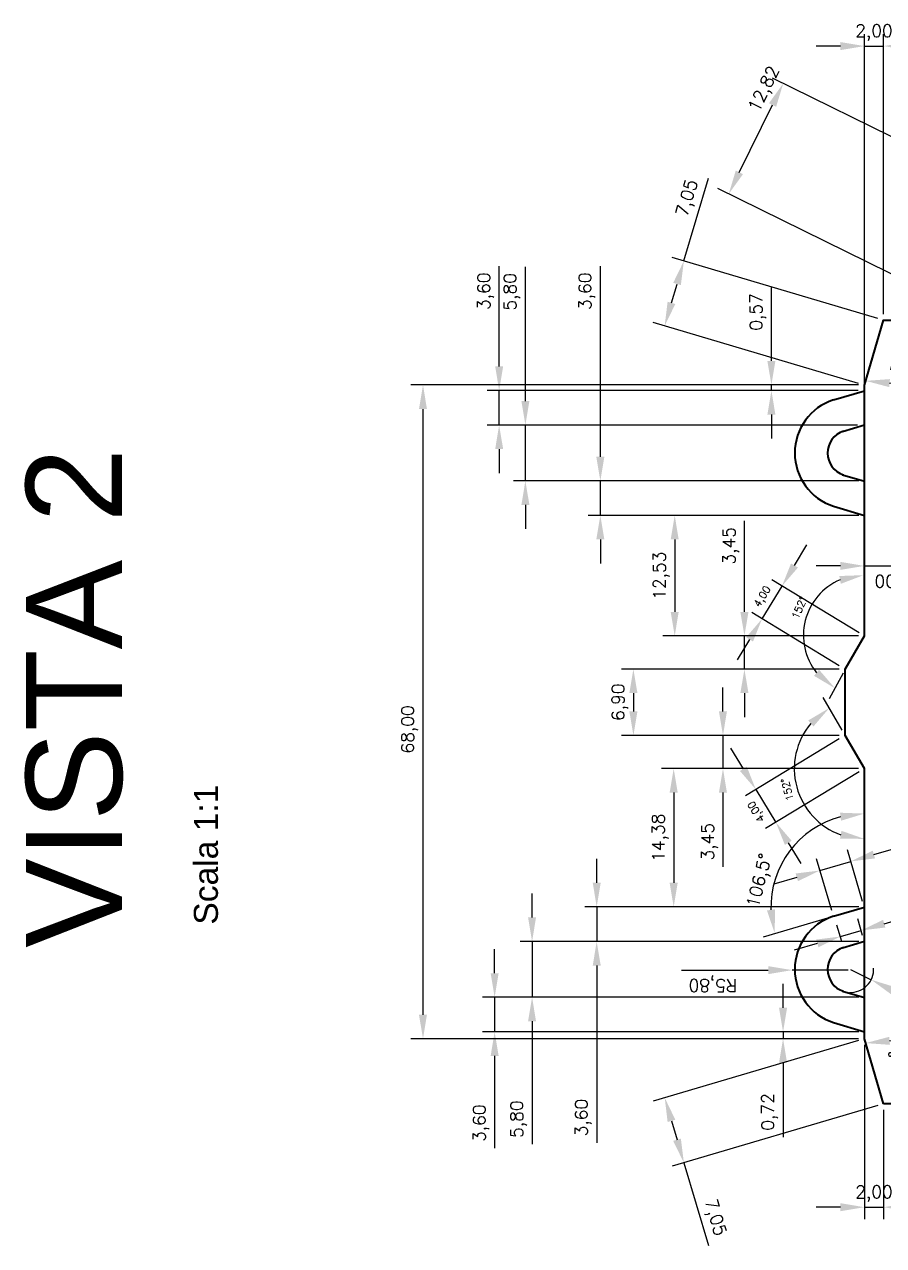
# Model space of a CAD drawing. Header units: millimetres. Extents: x -121 to 79, y -71 to 81.
# Drawn here: x -120.9 to -31.5, y -54 to 73 of the extents above; entities that cross this region are included whole.
import ezdxf

# ---------------------------------------------------------------- set-up
doc = ezdxf.new("R2010")
doc.units = ezdxf.units.MM
doc.styles.add('Annotative', font='arial.ttf')
doc.styles.add('ASHADE', font='simplex.shx', dxfattribs={"height": 1.3})
doc.dimstyles.new('ISO-25', dxfattribs={"dimtxt": 1.3, "dimasz": 2.5, "dimexe": 1.25, "dimexo": 0.625, "dimtad": 1, "dimtxsty": 'ASHADE', "dimcen": 2.5, "dimadec": 1, "dimazin": 0, "dimtfac": 1, "dimtmove": 0, "dimatfit": 3, "dimfxl": 1, "dimarcsym": 0})
doc.dimstyles.new('ISO-25 CON DOPPIO ZERO', dxfattribs={"dimtxt": 1.3, "dimasz": 2.5, "dimexe": 1.25, "dimexo": 0.625, "dimtad": 1, "dimzin": 0, "dimtxsty": 'ASHADE', "dimcen": 2.5, "dimadec": 0, "dimazin": 0, "dimtfac": 1, "dimtmove": 0, "dimatfit": 3, "dimfxl": 1, "dimarcsym": 0})

# ---------------------------------------------------------------- blocks, each defined once
blk = doc.blocks.new('*D4')
at = {"color": 0, "linetype": 'Continuous', "lineweight": -2, "transparency": 16777216}
for p, q in [((-34.11, 35.51), (-80.67, 35.51)), ((-34.12, -32.49), (-80.67, -32.49))]:
    blk.add_line(p, q, dxfattribs=at)
at = {"color": 7, "linetype": 'Continuous', "lineweight": -2, "transparency": 16777216}
blk.add_line((-79.42, -29.99), (-79.42, 33.01), dxfattribs=at)
at = {"color": 7, "linetype": 'Continuous', "transparency": 16777216}
for points in [[(-79.84, 33.01), (-79.01, 33.01), (-79.42, 35.51)], [(-79.84, -29.99), (-79.01, -29.99), (-79.42, -32.49)]]:
    blk.add_solid(points, dxfattribs=at)
at = {"layer": 'Defpoints', "color": 0, "linetype": 'Continuous', "transparency": 16777216}
for p in [(-79.42, 35.51), (-33.49, 35.51, -14.03), (-33.5, -32.49, -14.03)]:
    blk.add_point(p, dxfattribs=at)
at = {"color": 0, "linetype": 'Continuous', "lineweight": 13, "transparency": 16777216, "insert": (-80.82, -0.31), "char_height": 1.3, "attachment_point": 5, "rotation": 90, "style": 'ASHADE'}
blk.add_mtext('68,00', dxfattribs=at)
blk = doc.blocks.new('*D5')
at = {"color": 0, "linetype": 'Continuous', "lineweight": -2, "transparency": 16777216}
for p, q in [((-43.17, 38.01), (-43.17, 45.72)), ((-34.11, 35.51), (-44.42, 35.51)), ((-34.13, 34.94), (-44.42, 34.94)), ((-43.17, 34.94), (-43.17, 35.51)), ((-43.17, 32.44), (-43.17, 29.94))]:
    blk.add_line(p, q, dxfattribs=at)
at = {"color": 0, "linetype": 'Continuous', "transparency": 16777216}
for points in [[(-43.59, 38.01), (-42.76, 38.01), (-43.17, 35.51)], [(-43.59, 32.44), (-42.76, 32.44), (-43.17, 34.94)]]:
    blk.add_solid(points, dxfattribs=at)
at = {"layer": 'Defpoints', "color": 0, "linetype": 'Continuous', "transparency": 16777216}
for p in [(-43.17, 34.94), (-33.5, 34.94, -14.04), (-33.49, 35.51, -14.03)]:
    blk.add_point(p, dxfattribs=at)
at = {"color": 0, "linetype": 'Continuous', "lineweight": 13, "transparency": 16777216, "insert": (-44.57, 43.11), "char_height": 1.3, "attachment_point": 5, "rotation": 90, "style": 'ASHADE'}
blk.add_mtext('0,57', dxfattribs=at)
blk = doc.blocks.new('*D6')
at = {"color": 0, "linetype": 'Continuous', "lineweight": -2, "transparency": 16777216}
for p, q in [((-71.5, 37.44), (-71.5, 47.87)), ((-34.13, 34.94), (-72.75, 34.94)), ((-71.5, 31.34), (-71.5, 34.94)), ((-34.23, 31.34), (-72.75, 31.34)), ((-71.5, 28.84), (-71.5, 26.34))]:
    blk.add_line(p, q, dxfattribs=at)
at = {"color": 0, "linetype": 'Continuous', "transparency": 16777216}
for points in [[(-71.91, 37.44), (-71.08, 37.44), (-71.5, 34.94)], [(-71.91, 28.84), (-71.08, 28.84), (-71.5, 31.34)]]:
    blk.add_solid(points, dxfattribs=at)
at = {"layer": 'Defpoints', "color": 0, "linetype": 'Continuous', "transparency": 16777216}
for p in [(-33.5, 34.94), (-71.5, 31.34), (-33.61, 31.34, -14.04)]:
    blk.add_point(p, dxfattribs=at)
at = {"color": 0, "linetype": 'Continuous', "lineweight": 13, "transparency": 16777216, "insert": (-72.9, 45.26), "char_height": 1.3, "attachment_point": 5, "rotation": 90, "style": 'ASHADE'}
blk.add_mtext('3,60', dxfattribs=at)
blk = doc.blocks.new('*D7')
at = {"color": 0, "linetype": 'Continuous', "lineweight": -2, "transparency": 16777216}
for p, q in [((-68.77, 33.84), (-68.77, 47.81)), ((-34.23, 31.34), (-70.02, 31.34)), ((-68.77, 25.54), (-68.77, 31.34)), ((-34.07, 25.54), (-70.02, 25.54)), ((-68.77, 23.04), (-68.77, 20.54))]:
    blk.add_line(p, q, dxfattribs=at)
at = {"color": 0, "linetype": 'Continuous', "transparency": 16777216}
for points in [[(-69.18, 33.84), (-68.35, 33.84), (-68.77, 31.34)], [(-69.18, 23.04), (-68.35, 23.04), (-68.77, 25.54)]]:
    blk.add_solid(points, dxfattribs=at)
at = {"layer": 'Defpoints', "color": 0, "linetype": 'Continuous', "transparency": 16777216}
for p in [(-33.61, 31.34, -14.04), (-68.77, 25.54), (-33.44, 25.54, -4.04)]:
    blk.add_point(p, dxfattribs=at)
at = {"color": 0, "linetype": 'Continuous', "lineweight": 13, "transparency": 16777216, "insert": (-70.17, 45.2), "char_height": 1.3, "attachment_point": 5, "rotation": 90, "style": 'ASHADE'}
blk.add_mtext('5,80', dxfattribs=at)
blk = doc.blocks.new('*D8')
at = {"color": 0, "linetype": 'Continuous', "lineweight": -2, "transparency": 16777216}
for p, q in [((-60.97, 28.04), (-60.97, 47.87)), ((-34.07, 25.54), (-62.22, 25.54)), ((-60.97, 21.94), (-60.97, 25.54)), ((-34.07, 21.94), (-62.22, 21.94)), ((-60.97, 19.44), (-60.97, 16.94))]:
    blk.add_line(p, q, dxfattribs=at)
at = {"color": 0, "linetype": 'Continuous', "transparency": 16777216}
for points in [[(-61.39, 28.04), (-60.55, 28.04), (-60.97, 25.54)], [(-61.39, 19.44), (-60.55, 19.44), (-60.97, 21.94)]]:
    blk.add_solid(points, dxfattribs=at)
at = {"layer": 'Defpoints', "color": 0, "linetype": 'Continuous', "transparency": 16777216}
for p in [(-33.44, 25.54, -4.04), (-60.97, 21.94), (-33.44, 21.94, -4.04)]:
    blk.add_point(p, dxfattribs=at)
at = {"color": 0, "linetype": 'Continuous', "lineweight": 13, "transparency": 16777216, "insert": (-62.37, 45.26), "char_height": 1.3, "attachment_point": 5, "rotation": 90, "style": 'ASHADE'}
blk.add_mtext('3,60', dxfattribs=at)
blk = doc.blocks.new('*D9')
at = {"color": 0, "linetype": 'Continuous', "lineweight": -2, "transparency": 16777216}
for p, q in [((-34.07, 21.94), (-54.48, 21.94)), ((-53.23, 19.44), (-53.23, 11.91)), ((-34.12, 9.41), (-54.48, 9.41))]:
    blk.add_line(p, q, dxfattribs=at)
at = {"color": 0, "linetype": 'Continuous', "transparency": 16777216}
for points in [[(-53.65, 19.44), (-52.82, 19.44), (-53.23, 21.94)], [(-53.65, 11.91), (-52.82, 11.91), (-53.23, 9.41)]]:
    blk.add_solid(points, dxfattribs=at)
at = {"layer": 'Defpoints', "color": 0, "linetype": 'Continuous', "transparency": 16777216}
for p in [(-33.44, 21.94, -4.04), (-53.23, 9.41), (-33.5, 9.41, -6.03)]:
    blk.add_point(p, dxfattribs=at)
at = {"color": 0, "linetype": 'Continuous', "lineweight": 13, "transparency": 16777216, "insert": (-54.63, 15.67), "char_height": 1.3, "attachment_point": 5, "rotation": 90, "style": 'ASHADE'}
blk.add_mtext('12,53', dxfattribs=at)
blk = doc.blocks.new('*D10')
at = {"color": 0, "linetype": 'Continuous', "lineweight": -2, "transparency": 16777216}
for p, q in [((-45.98, 11.91), (-45.98, 21.39)), ((-34.12, 9.41), (-47.23, 9.41)), ((-45.98, 5.96), (-45.98, 9.41)), ((-36.12, 5.96), (-47.23, 5.96)), ((-45.98, 3.46), (-45.98, 0.96))]:
    blk.add_line(p, q, dxfattribs=at)
at = {"color": 0, "linetype": 'Continuous', "transparency": 16777216}
for points in [[(-46.4, 11.91), (-45.56, 11.91), (-45.98, 9.41)], [(-46.4, 3.46), (-45.56, 3.46), (-45.98, 5.96)]]:
    blk.add_solid(points, dxfattribs=at)
at = {"layer": 'Defpoints', "color": 0, "linetype": 'Continuous', "transparency": 16777216}
for p in [(-33.5, 9.41, -6.03), (-45.98, 5.96), (-35.5, 5.96, 1.97)]:
    blk.add_point(p, dxfattribs=at)
at = {"color": 0, "linetype": 'Continuous', "lineweight": 13, "transparency": 16777216, "insert": (-47.38, 18.78), "char_height": 1.3, "attachment_point": 5, "rotation": 90, "style": 'ASHADE'}
blk.add_mtext('3,45', dxfattribs=at)
blk = doc.blocks.new('*D11')
at = {"color": 0, "linetype": 'Continuous', "lineweight": -2, "transparency": 16777216}
for p, q in [((-36.13, 5.96), (-58.78, 5.96)), ((-57.53, 3.46), (-57.53, 1.56)), ((-36.13, -0.94), (-58.78, -0.94))]:
    blk.add_line(p, q, dxfattribs=at)
at = {"color": 0, "linetype": 'Continuous', "transparency": 16777216}
for points in [[(-57.95, 3.46), (-57.11, 3.46), (-57.53, 5.96)], [(-57.95, 1.56), (-57.11, 1.56), (-57.53, -0.94)]]:
    blk.add_solid(points, dxfattribs=at)
at = {"layer": 'Defpoints', "color": 0, "linetype": 'Continuous', "transparency": 16777216}
for p in [(-35.5, 5.96, 1.97), (-57.53, -0.94), (-35.5, -0.94, -6.03)]:
    blk.add_point(p, dxfattribs=at)
at = {"color": 0, "linetype": 'Continuous', "lineweight": 13, "transparency": 16777216, "insert": (-58.93, 2.51), "char_height": 1.3, "attachment_point": 5, "rotation": 90, "style": 'ASHADE'}
blk.add_mtext('6,90', dxfattribs=at)
blk = doc.blocks.new('*D12')
at = {"color": 0, "linetype": 'Continuous', "lineweight": -2, "transparency": 16777216}
for p, q in [((-48.21, 1.56), (-48.21, 4.06)), ((-36.13, -0.94), (-49.46, -0.94)), ((-48.21, -0.94), (-48.21, -4.39)), ((-34.12, -4.39), (-49.46, -4.39)), ((-48.21, -6.89), (-48.21, -14.6))]:
    blk.add_line(p, q, dxfattribs=at)
at = {"color": 0, "linetype": 'Continuous', "transparency": 16777216}
for points in [[(-48.63, 1.56), (-47.8, 1.56), (-48.21, -0.94)], [(-48.63, -6.89), (-47.8, -6.89), (-48.21, -4.39)]]:
    blk.add_solid(points, dxfattribs=at)
at = {"layer": 'Defpoints', "color": 0, "linetype": 'Continuous', "transparency": 16777216}
for p in [(-35.5, -0.94, -6.03), (-48.21, -4.39), (-33.5, -4.39, 17.97)]:
    blk.add_point(p, dxfattribs=at)
at = {"color": 0, "linetype": 'Continuous', "lineweight": 13, "transparency": 16777216, "insert": (-49.61, -12), "char_height": 1.3, "attachment_point": 5, "rotation": 90, "style": 'ASHADE'}
blk.add_mtext('3,45', dxfattribs=at)
blk = doc.blocks.new('*D13')
at = {"color": 0, "linetype": 'Continuous', "lineweight": -2, "transparency": 16777216}
for p, q in [((-34.12, -4.39), (-54.59, -4.39)), ((-53.34, -6.89), (-53.34, -16.27)), ((-34.06, -18.77), (-54.59, -18.77))]:
    blk.add_line(p, q, dxfattribs=at)
at = {"color": 0, "linetype": 'Continuous', "transparency": 16777216}
for points in [[(-53.76, -6.89), (-52.92, -6.89), (-53.34, -4.39)], [(-53.76, -16.27), (-52.92, -16.27), (-53.34, -18.77)]]:
    blk.add_solid(points, dxfattribs=at)
at = {"layer": 'Defpoints', "color": 0, "linetype": 'Continuous', "transparency": 16777216}
for p in [(-33.5, -4.39, 17.97), (-53.34, -18.77), (-33.43, -18.77, -4.04)]:
    blk.add_point(p, dxfattribs=at)
at = {"color": 0, "linetype": 'Continuous', "lineweight": 13, "transparency": 16777216, "insert": (-54.74, -11.58), "char_height": 1.3, "attachment_point": 5, "rotation": 90, "style": 'ASHADE'}
blk.add_mtext('14,38', dxfattribs=at)
blk = doc.blocks.new('*D14')
at = {"color": 0, "linetype": 'Continuous', "lineweight": -2, "transparency": 16777216}
for p, q in [((-61.35, -16.27), (-61.35, -13.77)), ((-34.06, -18.77), (-62.6, -18.77)), ((-61.35, -18.77), (-61.35, -22.37)), ((-34.06, -22.37), (-62.6, -22.37)), ((-61.35, -24.87), (-61.35, -43.3))]:
    blk.add_line(p, q, dxfattribs=at)
at = {"color": 0, "linetype": 'Continuous', "transparency": 16777216}
for points in [[(-61.76, -16.27), (-60.93, -16.27), (-61.35, -18.77)], [(-61.76, -24.87), (-60.93, -24.87), (-61.35, -22.37)]]:
    blk.add_solid(points, dxfattribs=at)
at = {"layer": 'Defpoints', "color": 0, "linetype": 'Continuous', "transparency": 16777216}
for p in [(-33.43, -18.77, -4.04), (-61.35, -22.37), (-33.43, -22.37)]:
    blk.add_point(p, dxfattribs=at)
at = {"color": 0, "linetype": 'Continuous', "lineweight": 13, "transparency": 16777216, "insert": (-62.75, -40.69), "char_height": 1.3, "attachment_point": 5, "rotation": 90, "style": 'ASHADE'}
blk.add_mtext('3,60', dxfattribs=at)
blk = doc.blocks.new('*D15')
at = {"color": 0, "linetype": 'Continuous', "lineweight": -2, "transparency": 16777216}
for p, q in [((-68.07, -19.87), (-68.07, -17.37)), ((-34.06, -22.37), (-69.32, -22.37)), ((-68.07, -22.37), (-68.07, -28.17)), ((-34.06, -28.17), (-69.32, -28.17)), ((-68.07, -30.67), (-68.07, -43.46))]:
    blk.add_line(p, q, dxfattribs=at)
at = {"color": 0, "linetype": 'Continuous', "transparency": 16777216}
for points in [[(-68.49, -19.87), (-67.66, -19.87), (-68.07, -22.37)], [(-68.49, -30.67), (-67.66, -30.67), (-68.07, -28.17)]]:
    blk.add_solid(points, dxfattribs=at)
at = {"layer": 'Defpoints', "color": 0, "linetype": 'Continuous', "transparency": 16777216}
for p in [(-33.43, -22.37), (-68.07, -28.17), (-33.43, -28.17)]:
    blk.add_point(p, dxfattribs=at)
at = {"color": 0, "linetype": 'Continuous', "lineweight": 13, "transparency": 16777216, "insert": (-69.47, -40.85), "char_height": 1.3, "attachment_point": 5, "rotation": 90, "style": 'ASHADE'}
blk.add_mtext('5,80', dxfattribs=at)
blk = doc.blocks.new('*D16')
at = {"color": 0, "linetype": 'Continuous', "lineweight": -2, "transparency": 16777216}
for p, q in [((-71.97, -25.67), (-71.97, -23.17)), ((-34.06, -28.17), (-73.22, -28.17)), ((-71.97, -28.17), (-71.97, -31.77)), ((-34.06, -31.77), (-73.22, -31.77)), ((-71.97, -34.27), (-71.97, -43.87))]:
    blk.add_line(p, q, dxfattribs=at)
at = {"color": 0, "linetype": 'Continuous', "transparency": 16777216}
for points in [[(-72.38, -25.67), (-71.55, -25.67), (-71.97, -28.17)], [(-72.38, -34.27), (-71.55, -34.27), (-71.97, -31.77)]]:
    blk.add_solid(points, dxfattribs=at)
at = {"layer": 'Defpoints', "color": 0, "linetype": 'Continuous', "transparency": 16777216}
for p in [(-33.43, -28.17), (-71.97, -31.77), (-33.43, -31.77, -4.04)]:
    blk.add_point(p, dxfattribs=at)
at = {"color": 0, "linetype": 'Continuous', "lineweight": 13, "transparency": 16777216, "insert": (-73.37, -41.27), "char_height": 1.3, "attachment_point": 5, "rotation": 90, "style": 'ASHADE'}
blk.add_mtext('3,60', dxfattribs=at)
blk = doc.blocks.new('*D17')
at = {"color": 0, "linetype": 'Continuous', "lineweight": -2, "transparency": 16777216}
for p, q in [((-41.96, -29.27), (-41.96, -26.77)), ((-34.06, -31.77), (-43.21, -31.77)), ((-34.12, -32.49), (-43.21, -32.49)), ((-41.96, -31.77), (-41.96, -32.49)), ((-41.96, -34.99), (-41.96, -42.71))]:
    blk.add_line(p, q, dxfattribs=at)
at = {"color": 0, "linetype": 'Continuous', "transparency": 16777216}
for points in [[(-42.38, -29.27), (-41.54, -29.27), (-41.96, -31.77)], [(-42.38, -34.99), (-41.54, -34.99), (-41.96, -32.49)]]:
    blk.add_solid(points, dxfattribs=at)
at = {"layer": 'Defpoints', "color": 0, "linetype": 'Continuous', "transparency": 16777216}
for p in [(-41.96, -32.49), (-33.5, -32.49, -14.03), (-33.43, -31.77, -4.04)]:
    blk.add_point(p, dxfattribs=at)
at = {"color": 0, "linetype": 'Continuous', "lineweight": 13, "transparency": 16777216, "insert": (-43.36, -40.1), "char_height": 1.3, "attachment_point": 5, "rotation": 90, "style": 'ASHADE'}
blk.add_mtext('0,72', dxfattribs=at)
blk = doc.blocks.new('*D36')
at = {"color": 0, "linetype": 'Continuous', "lineweight": -2, "transparency": 16777216}
for p, q in [((-34.1, -32.67), (-55.47, -38.98)), ((-32.1, -39.43), (-53.48, -45.75)), ((-53.57, -41.03), (-52.99, -42.99)), ((-52.28, -45.39), (-49.73, -54))]:
    blk.add_line(p, q, dxfattribs=at)
at = {"color": 0, "linetype": 'Continuous', "transparency": 16777216}
for points in [[(-53.17, -40.91), (-53.97, -41.15), (-54.27, -38.63)], [(-52.59, -42.88), (-53.39, -43.11), (-52.28, -45.39)]]:
    blk.add_solid(points, dxfattribs=at)
at = {"layer": 'Defpoints', "color": 0, "linetype": 'Continuous', "transparency": 16777216}
for p in [(-33.5, -32.49, -14.03), (-54.27, -38.63), (-31.5, -39.25, -14.03)]:
    blk.add_point(p, dxfattribs=at)
at = {"color": 0, "linetype": 'Continuous', "lineweight": 13, "transparency": 16777216, "insert": (-49.13, -51.11), "char_height": 1.3, "attachment_point": 5, "rotation": 286.4563, "style": 'ASHADE'}
blk.add_mtext('7,05', dxfattribs=at)
blk = doc.blocks.new('*D37')
at = {"color": 0, "linetype": 'Continuous', "lineweight": -2, "transparency": 16777216}
for p, q in [((-33.5, -33.12), (-33.5, -51.26)), ((-31.5, -39.88), (-31.5, -51.26)), ((-36, -50.01), (-38.5, -50.01)), ((-33.5, -50.01), (-31.5, -50.01)), ((-29, -50.01), (-26.5, -50.01))]:
    blk.add_line(p, q, dxfattribs=at)
at = {"color": 0, "linetype": 'Continuous', "transparency": 16777216}
for points in [[(-36, -49.59), (-36, -50.43), (-33.5, -50.01)], [(-29, -49.59), (-29, -50.43), (-31.5, -50.01)]]:
    blk.add_solid(points, dxfattribs=at)
at = {"layer": 'Defpoints', "color": 0, "linetype": 'Continuous', "transparency": 16777216}
for p in [(-33.5, -32.49, -14.03), (-31.5, -39.25, -14.03), (-31.5, -50.01)]:
    blk.add_point(p, dxfattribs=at)
at = {"color": 0, "linetype": 'Continuous', "lineweight": 13, "transparency": 16777216, "insert": (-32.5, -48.61), "char_height": 1.3, "attachment_point": 5, "style": 'ASHADE'}
blk.add_mtext('2,00', dxfattribs=at)
blk = doc.blocks.new('*D39')
at = {"color": 0, "linetype": 'Continuous', "lineweight": -2, "transparency": 16777216}
for p, q in [((-52.28, 48.41), (-49.73, 57.02)), ((-32.1, 42.44), (-53.48, 48.76)), ((-53.57, 44.05), (-52.99, 46.01)), ((-34.1, 35.68), (-55.48, 42))]:
    blk.add_line(p, q, dxfattribs=at)
at = {"color": 0, "linetype": 'Continuous', "transparency": 16777216}
for points in [[(-53.39, 46.13), (-52.59, 45.9), (-52.28, 48.41)], [(-53.97, 44.17), (-53.17, 43.93), (-54.28, 41.65)]]:
    blk.add_solid(points, dxfattribs=at)
at = {"layer": 'Defpoints', "color": 0, "linetype": 'Continuous', "transparency": 16777216}
for p in [(-31.5, 42.27, -14.03), (-54.28, 41.65), (-33.5, 35.51, -14.03)]:
    blk.add_point(p, dxfattribs=at)
at = {"color": 0, "linetype": 'Continuous', "lineweight": 13, "transparency": 16777216, "insert": (-51.81, 54.92), "char_height": 1.3, "attachment_point": 5, "rotation": 73.5291, "style": 'ASHADE'}
blk.add_mtext('7,05', dxfattribs=at)
blk = doc.blocks.new('*D40')
at = {"color": 0, "linetype": 'Continuous', "lineweight": -2, "transparency": 16777216}
for p, q in [((-33.5, 35.64), (-33.5, 72.01)), ((-31.5, 42.89), (-31.5, 72.01)), ((-36, 70.76), (-38.5, 70.76)), ((-33.5, 70.76), (-31.5, 70.76)), ((-29, 70.76), (-26.5, 70.76))]:
    blk.add_line(p, q, dxfattribs=at)
at = {"color": 0, "linetype": 'Continuous', "transparency": 16777216}
for points in [[(-36, 71.18), (-36, 70.34), (-33.5, 70.76)], [(-29, 71.18), (-29, 70.34), (-31.5, 70.76)]]:
    blk.add_solid(points, dxfattribs=at)
at = {"layer": 'Defpoints', "color": 0, "linetype": 'Continuous', "transparency": 16777216}
for p in [(-31.5, 70.76), (-31.5, 42.27, -14.03), (-33.5, 35.01, -14.03)]:
    blk.add_point(p, dxfattribs=at)
at = {"color": 0, "linetype": 'Continuous', "lineweight": 13, "transparency": 16777216, "insert": (-32.5, 72.16), "char_height": 1.3, "attachment_point": 5, "style": 'ASHADE'}
blk.add_mtext('2,00', dxfattribs=at)
blk = doc.blocks.new('*D44')
at = {"color": 0, "linetype": 'Continuous', "lineweight": -2, "transparency": 16777216}
for p, q in [((-15.89, 54.04), (-43.07, 67.43)), ((-46.51, 57.62), (-43.05, 64.64)), ((-21.56, 42.54), (-48.73, 55.93))]:
    blk.add_line(p, q, dxfattribs=at)
at = {"color": 0, "linetype": 'Continuous', "transparency": 16777216}
for points in [[(-43.42, 64.82), (-42.68, 64.45), (-41.94, 66.88)], [(-46.88, 57.81), (-46.13, 57.44), (-47.61, 55.38)]]:
    blk.add_solid(points, dxfattribs=at)
at = {"layer": 'Defpoints', "color": 0, "linetype": 'Continuous', "transparency": 16777216}
for p in [(-41.94, 66.88), (-15.33, 53.77, -14.03), (-21, 42.27)]:
    blk.add_point(p, dxfattribs=at)
at = {"color": 0, "linetype": 'Continuous', "lineweight": 13, "transparency": 16777216, "insert": (-43.82, 66.24), "char_height": 1.3, "attachment_point": 5, "rotation": 63.7684, "style": 'ASHADE'}
blk.add_mtext('12,82', dxfattribs=at)
blk = doc.blocks.new('*D55')
at = {"color": 0, "linetype": 'Continuous', "lineweight": -2, "transparency": 16777216}
for p, q in [((-52.52, -25.35), (-43.5, -25.35)), ((-35.19, -25.35), (-41, -25.35))]:
    blk.add_line(p, q, dxfattribs=at)
at = {"color": 0, "linetype": 'Continuous', "transparency": 16777216}
blk.add_solid([(-43.5, -25.77), (-43.5, -24.94), (-41, -25.35)], dxfattribs=at)
at = {"layer": 'Defpoints', "color": 0, "linetype": 'Continuous', "transparency": 16777216}
for p in [(-41, -25.35), (-35.19, -25.35)]:
    blk.add_point(p, dxfattribs=at)
at = {"color": 0, "linetype": 'Continuous', "lineweight": 13, "transparency": 16777216, "insert": (-49.26, -26.75), "char_height": 1.3, "attachment_point": 5, "rotation": 179.9936, "style": 'ASHADE'}
blk.add_mtext('R5,80', dxfattribs=at)
blk = doc.blocks.new('*D56')
at = {"color": 0, "linetype": 'Continuous', "lineweight": -2, "transparency": 16777216}
blk.add_line((-35.71, 5.53), (-37.15, 2.87), dxfattribs=at)
blk.add_arc((-33.58, 9.48), 6.26, 113.045, 218.5595, dxfattribs=at)
at = {"color": 0, "linetype": 'Continuous', "transparency": 16777216}
for points in [[(-36.11, 15.64), (-35.95, 14.83), (-33.58, 15.73)], [(-38.21, 5.89), (-38.74, 5.26), (-36.56, 3.97)]]:
    blk.add_solid(points, dxfattribs=at)
at = {"layer": 'Defpoints', "color": 0, "linetype": 'Continuous', "transparency": 16777216}
for p in [(-33.58, 20.24), (-33.58, 9.48), (-33.58, 9.48), (-39.72, 8.27), (-35.42, 6.08)]:
    blk.add_point(p, dxfattribs=at)
at = {"color": 0, "linetype": 'Continuous', "lineweight": 13, "transparency": 16777216, "insert": (-40.27, 12.34), "char_height": 1.3, "attachment_point": 5, "rotation": 66.7794, "style": 'ASHADE'}
blk.add_mtext('{\\H0.6x;152°}', dxfattribs=at)
blk = doc.blocks.new('*D57')
at = {"color": 0, "linetype": 'Continuous', "lineweight": -2, "transparency": 16777216}
for p, q in [((-46.09, -4.42), (-47.38, -2.28)), ((-36.11, -1.29), (-45.86, -7.21)), ((-34.03, -4.71), (-43.78, -10.63)), ((-44.79, -6.56), (-42.71, -9.98)), ((-41.42, -12.12), (-40.12, -14.25))]:
    blk.add_line(p, q, dxfattribs=at)
at = {"color": 0, "linetype": 'Continuous', "transparency": 16777216}
for points in [[(-46.44, -4.64), (-45.73, -4.2), (-44.79, -6.56)], [(-41.77, -12.33), (-41.06, -11.9), (-42.71, -9.98)]]:
    blk.add_solid(points, dxfattribs=at)
at = {"layer": 'Defpoints', "color": 0, "linetype": 'Continuous', "transparency": 16777216}
for p in [(-35.58, -0.97), (-33.5, -4.39, 1.97), (-42.71, -9.98)]:
    blk.add_point(p, dxfattribs=at)
at = {"color": 0, "linetype": 'Continuous', "lineweight": 13, "transparency": 16777216, "insert": (-44.68, -8.83), "char_height": 1.3, "attachment_point": 5, "rotation": 121.2393, "style": 'ASHADE'}
blk.add_mtext('{\\H0.6x;4,00}', dxfattribs=at)
blk = doc.blocks.new('*D58')
at = {"color": 0, "linetype": 'Continuous', "lineweight": -2, "transparency": 16777216}
for p, q in [((-40.77, 16.74), (-39.47, 18.87)), ((-34.03, 9.72), (-43.14, 15.25)), ((-44.14, 11.19), (-42.07, 14.6)), ((-36.11, 6.3), (-45.21, 11.84)), ((-45.44, 9.05), (-46.74, 6.91))]:
    blk.add_line(p, q, dxfattribs=at)
at = {"color": 0, "linetype": 'Continuous', "transparency": 16777216}
for points in [[(-41.13, 16.95), (-40.41, 16.52), (-42.07, 14.6)], [(-45.8, 9.27), (-45.09, 8.83), (-44.14, 11.19)]]:
    blk.add_solid(points, dxfattribs=at)
at = {"layer": 'Defpoints', "color": 0, "linetype": 'Continuous', "transparency": 16777216}
for p in [(-42.07, 14.6), (-33.5, 9.39, 1.97), (-35.58, 5.98)]:
    blk.add_point(p, dxfattribs=at)
at = {"color": 0, "linetype": 'Continuous', "lineweight": 13, "transparency": 16777216, "insert": (-44.04, 13.46), "char_height": 1.3, "attachment_point": 5, "rotation": 58.7067, "style": 'ASHADE'}
blk.add_mtext('{\\H0.6x;4,00}', dxfattribs=at)
blk = doc.blocks.new('*D59')
at = {"color": 0, "linetype": 'Continuous', "lineweight": -2, "transparency": 16777216}
blk.add_line((-35.81, -0.4), (-37.78, 2.99), dxfattribs=at)
blk.add_arc((-33.49, -4.4), 7.3, 139.8218, 250.2372, dxfattribs=at)
at = {"color": 0, "linetype": 'Continuous', "transparency": 16777216}
for points in [[(-39.34, 0.62), (-38.8, -0.01), (-37.15, 1.91)], [(-35.89, -10.86), (-36.03, -11.68), (-33.5, -11.7)]]:
    blk.add_solid(points, dxfattribs=at)
at = {"layer": 'Defpoints', "color": 0, "linetype": 'Continuous', "transparency": 16777216}
for p in [(-35.5, -0.94, 16), (-40.68, -3.14), (-33.49, -4.4, 16), (-33.49, -4.4, 16), (-33.5, -15.23, 32)]:
    blk.add_point(p, dxfattribs=at)
at = {"color": 0, "linetype": 'Continuous', "lineweight": 13, "transparency": 16777216, "insert": (-41.52, -6.56), "char_height": 1.3, "attachment_point": 5, "rotation": 105.0295, "style": 'ASHADE'}
blk.add_mtext('{\\H0.6x;152°}', dxfattribs=at)
blk = doc.blocks.new('*D68')
at = {"color": 0, "linetype": 'Continuous', "lineweight": -2, "transparency": 16777216}
for p, q in [((-33.5, 18.43), (-33.5, 15.44)), ((-27.5, 18.43), (-27.5, 15.44)), ((-36, 16.69), (-38.5, 16.69)), ((-33.5, 16.69), (-27.5, 16.69)), ((-25, 16.69), (-22.5, 16.69))]:
    blk.add_line(p, q, dxfattribs=at)
at = {"color": 0, "linetype": 'Continuous', "transparency": 16777216}
for points in [[(-36, 16.28), (-36, 17.11), (-33.5, 16.69)], [(-25, 16.28), (-25, 17.11), (-27.5, 16.69)]]:
    blk.add_solid(points, dxfattribs=at)
at = {"layer": 'Defpoints', "color": 0, "linetype": 'Continuous', "transparency": 16777216}
for p in [(-33.5, 19.06, 5.97), (-27.5, 19.06, 13.97), (-27.5, 16.69)]:
    blk.add_point(p, dxfattribs=at)
at = {"color": 0, "linetype": 'Continuous', "lineweight": 13, "transparency": 16777216, "insert": (-30.5, 15.29), "char_height": 1.3, "attachment_point": 5, "rotation": 180, "style": 'ASHADE'}
blk.add_mtext('6,00', dxfattribs=at)
blk = doc.blocks.new('*D74')
at = {"color": 0, "linetype": 'Continuous', "lineweight": -2, "transparency": 16777216}
for p, q in [((-34.93, -25.27), (-32.79, -26.35)), ((-22.5, -31.52), (-30.55, -27.48))]:
    blk.add_line(p, q, dxfattribs=at)
blk.add_arc((-34.93, -25.27), 2.4, 266.9208, 3.1438, dxfattribs=at)
at = {"color": 0, "linetype": 'Continuous', "transparency": 16777216}
blk.add_solid([(-30.74, -27.85), (-30.37, -27.1), (-32.79, -26.35)], dxfattribs=at)
at = {"layer": 'Defpoints', "color": 0, "linetype": 'Continuous', "transparency": 16777216}
for p in [(-34.93, -25.27), (-32.79, -26.35)]:
    blk.add_point(p, dxfattribs=at)
at = {"color": 0, "linetype": 'Continuous', "lineweight": 13, "transparency": 16777216, "insert": (-26.04, -31.31), "char_height": 1.3, "attachment_point": 5, "rotation": 153.3023, "style": 'ASHADE'}
blk.add_mtext('R2,40', dxfattribs=at)
blk = doc.blocks.new('*D75')
at = {"color": 0, "lineweight": -2, "transparency": 16777216}
blk.add_arc((-31.5, -39.25), 6.58, 21.8951, 84.5862, dxfattribs=at)
at = {"color": 0, "transparency": 16777216}
for points in [[(-30.84, -33.12), (-30.92, -32.29), (-33.37, -32.94)], [(-24.98, -36.72), (-25.8, -36.88), (-24.92, -39.25)]]:
    blk.add_solid(points, dxfattribs=at)
at = {"layer": 'Defpoints', "color": 0, "transparency": 16777216}
for p in [(-33.5, -32.49, 1.97), (-26.14, -35.43), (-31.5, -39.25, 1.97), (-31.5, -39.25, 1.97), (31.5, -39.25, 1.97)]:
    blk.add_point(p, dxfattribs=at)
at = {"color": 0, "transparency": 16777216, "insert": (-28.4, -35.1), "char_height": 1.3, "attachment_point": 5, "rotation": 143.2406, "style": 'ASHADE'}
blk.add_mtext('106,5°', dxfattribs=at)
blk = doc.blocks.new('*D76')
at = {"color": 0, "lineweight": -2, "transparency": 16777216}
blk.add_arc((-31.5, 42.27), 6.59, 275.3758, 338.1429, dxfattribs=at)
at = {"color": 0, "transparency": 16777216}
for points in [[(-25.79, 39.89), (-24.97, 39.73), (-24.91, 42.27)], [(-30.92, 35.29), (-30.84, 36.12), (-33.37, 35.94)]]:
    blk.add_solid(points, dxfattribs=at)
at = {"layer": 'Defpoints', "color": 0, "transparency": 16777216}
for p in [(-31.5, 42.27, 1.97), (-31.5, 42.27, 1.97), (-21, 42.27, 1.97), (-29.35, 36.03), (-33.5, 35.51, 1.97)]:
    blk.add_point(p, dxfattribs=at)
at = {"color": 0, "transparency": 16777216, "insert": (-28.39, 38.1), "char_height": 1.3, "attachment_point": 5, "rotation": 36.7594, "style": 'ASHADE'}
blk.add_mtext('106,5°', dxfattribs=at)
blk = doc.blocks.new('*D82')
at = {"color": 0, "lineweight": -2, "transparency": 16777216}
blk.add_line((-37.33, -19.93), (-44.02, -21.91), dxfattribs=at)
blk.add_arc((-33.5, -18.79), 9.72, 104.7713, 181.7019, dxfattribs=at)
at = {"color": 0, "transparency": 16777216}
for points in [[(-36.03, -8.98), (-35.93, -9.81), (-33.5, -9.07)], [(-42.81, -19.02), (-43.63, -19.15), (-42.82, -21.55)]]:
    blk.add_solid(points, dxfattribs=at)
at = {"layer": 'Defpoints', "color": 0, "transparency": 16777216}
for p in [(-33.5, -4.39, 1.97), (-39.15, -10.88), (-33.5, -18.79), (-36.73, -19.75), (-33.5, -32.49, 1.97)]:
    blk.add_point(p, dxfattribs=at)
at = {"color": 0, "transparency": 16777216, "insert": (-44.28, -16.07), "char_height": 1.3, "attachment_point": 5, "rotation": 75.8045, "style": 'ASHADE'}
blk.add_mtext('106,5°', dxfattribs=at)
blk = doc.blocks.new('*D83')
at = {"color": 0, "lineweight": -2, "transparency": 16777216}
for p, q in [((-32.51, -13.33), (-25.17, -11.16)), ((-36.9, -19.15), (-38.49, -13.79)), ((-33.68, -18.2), (-35.26, -12.84)), ((-38.13, -14.99), (-34.91, -14.04)), ((-40.53, -15.7), (-42.93, -16.41))]:
    blk.add_line(p, q, dxfattribs=at)
at = {"color": 0, "transparency": 16777216}
for points in [[(-32.63, -12.93), (-32.39, -13.73), (-34.91, -14.04)], [(-40.65, -15.3), (-40.41, -16.1), (-38.13, -14.99)]]:
    blk.add_solid(points, dxfattribs=at)
at = {"layer": 'Defpoints', "color": 0, "transparency": 16777216}
for p in [(-34.91, -14.04), (-33.5, -18.79), (-36.73, -19.75)]:
    blk.add_point(p, dxfattribs=at)
at = {"color": 0, "transparency": 16777216, "insert": (-28.04, -10.55), "char_height": 1.3, "attachment_point": 5, "rotation": 16.4732, "style": 'ASHADE'}
blk.add_mtext('3,36', dxfattribs=at)
blk = doc.blocks.new('*D84')
at = {"color": 0, "lineweight": -2, "transparency": 16777216}
for p, q in [((-31.43, -20.52), (-24.1, -18.36)), ((-33.68, -21.75), (-34.19, -20.03)), ((-35.85, -22.39), (-36.36, -20.67)), ((-36, -21.86), (-33.83, -21.22)), ((-38.4, -22.57), (-40.8, -23.28))]:
    blk.add_line(p, q, dxfattribs=at)
at = {"color": 0, "transparency": 16777216}
for points in [[(-31.55, -20.12), (-31.32, -20.92), (-33.83, -21.22)], [(-38.52, -22.17), (-38.28, -22.97), (-36, -21.86)]]:
    blk.add_solid(points, dxfattribs=at)
at = {"layer": 'Defpoints', "color": 0, "transparency": 16777216}
for p in [(-33.83, -21.22), (-33.5, -22.35), (-35.67, -22.99)]:
    blk.add_point(p, dxfattribs=at)
at = {"color": 0, "transparency": 16777216, "insert": (-26.96, -17.74), "char_height": 1.3, "attachment_point": 5, "rotation": 16.4042, "style": 'ASHADE'}
blk.add_mtext('2,26', dxfattribs=at)

msp = doc.modelspace()

# ---------------------------------------------------------------- linework, layer by layer
at = {"lineweight": 40}
for p, q in [((-36.726, 33.957), (-33.5, 34.912, -14.04)), ((-35.759, 30.687), (-33.5, 31.355, -14.04)), ((-35.759, 26.176), (-33.5, 25.51)), ((-36.726, 22.906), (-33.5, 21.952)), ((-36.726, -19.748), (-33.5, -18.794)), ((-35.759, -23.018), (-33.5, -22.352)), ((-35.759, -27.53), (-33.5, -28.198, -14.04)), ((-36.726, -30.8), (-33.5, -31.754, -14.04))]:
    msp.add_line(p, q, dxfattribs=at)
at = {"color": 7, "linetype": 'Continuous', "lineweight": 40, "elevation": 1.966}
msp.add_lwpolyline([(-31.5, -39.253), (-33.5, -32.493), (-33.5, -4.39), (-35.5, -0.94), (-35.5, 5.96), (-33.5, 9.41), (-33.5, 35.507), (-31.5, 42.267), (-21, 42.267), (-15.333, 53.767), (15.333, 53.767), (21, 42.267), (31.5, 42.267), (33.5, 35.507), (33.5, 9.41), (35.5, 5.96), (35.5, -0.94), (33.5, -4.39), (33.5, -32.493), (31.5, -39.253)], close=True, dxfattribs=at)
at = {"linetype": 'Continuous', "lineweight": 40}
for centre in [(-34.93, 28.432), (-34.93, -25.274)]:
    msp.add_arc(centre, 5.81, 107.99999, 252.00001, dxfattribs=at)
at = {"lineweight": 40}
for centre in [(-34.93, 28.432), (-34.93, -25.274)]:
    msp.add_arc(centre, 2.4, 107.99999, 252.00001, dxfattribs=at)

# ---------------------------------------------------------------- texts
at = {"style": 'Annotative'}
msp.add_text('Scala 1:1', height=2.5, rotation=90, dxfattribs=at).set_placement((-100.758, -20.619, 20))
at = {"insert": (-120.74, -23.04, 20), "char_height": 10, "attachment_point": 1, "rotation": 90, "style": 'Annotative'}
msp.add_mtext_dynamic_manual_height_columns('VISTA 2', width=70.22508, gutter_width=12.5, heights=[0], dxfattribs=at)

# ---------------------------------------------------------------- dimensions: what is measured, and where the dimension line sits
at = {"linetype": 'Continuous', "lineweight": 13}
for base, p1, p2, angle, override, picture, middle, dimtype in [((-31.501, 70.76, 20), (-33.501, 35.014, 5.966), (-31.501, 42.267, 5.966), 180, {"dimzin": 0}, '*D40', (-32.501, 70.76, 20), 160), ((-54.279, 41.65, 20), (-31.501, 42.267, 5.966), (-33.5, 35.507, 5.966), 253.5291, {"dimzin": 0}, '*D39', (-50.473, 54.524, 20), 161), ((-71.497, 31.338, 20), (-33.501, 34.936, 20), (-33.608, 31.338, 5.96), 90, {"dimzin": 0}, '*D6', (-71.497, 45.263, 20), 160), ((-68.767, 25.538, 20), (-33.608, 31.338, 5.96), (-33.445, 25.538, 15.96), 90, {"dimzin": 0}, '*D7', (-68.767, 45.2, 20), 160), ((-60.971, 21.938, 20), (-33.445, 25.538, 15.96), (-33.445, 21.938, 15.96), 90, {"dimzin": 0}, '*D8', (-60.971, 45.263, 20), 160), ((-43.173, 34.936, 20), (-33.489, 35.507, 5.966), (-33.501, 34.936, 5.96), 90, {"dimzin": 0}, '*D5', (-43.173, 43.113, 20), 160), ((-79.424, 35.507, 20), (-33.5, -32.493, 5.966), (-33.489, 35.507, 5.966), 90, {"dimzin": 0, "dimclrd": 7}, '*D4', (-79.424, -0.309, 20), 160), ((-48.212, -4.39, 20), (-35.5, -0.94, 13.966), (-33.5, -4.39, 37.966), 90, {"dimzin": 0}, '*D12', (-48.212, -11.996, 20), 160), ((-61.347, -22.374, 20), (-33.43, -18.774, 15.96), (-33.43, -22.374, 20), 90, {"dimzin": 0}, '*D14', (-61.347, -40.691, 20), 160), ((-68.073, -28.174, 20), (-33.43, -22.374, 20), (-33.43, -28.174, 20), 90, {"dimzin": 0}, '*D15', (-68.073, -40.854, 20), 160), ((-71.967, -31.774, 20), (-33.43, -28.174, 20), (-33.43, -31.774, 15.96), 90, {"dimzin": 0}, '*D16', (-71.967, -41.267, 20), 160), ((-41.962, -32.493, 20), (-33.43, -31.774, 15.96), (-33.5, -32.493, 5.966), 90, {"dimzin": 0}, '*D17', (-41.962, -40.099, 20), 160), ((-54.275, -38.63, 20), (-31.501, -39.254, 5.966), (-33.498, -32.493, 5.966), 106.45629, {"dimzin": 0}, '*D36', (-50.473, -51.501, 20), 161), ((-31.498, -50.011, 20), (-33.501, -32.494, 5.966), (-31.498, -39.254, 5.966), 180, {"dimzin": 0}, '*D37', (-32.5, -50.011, 20), 160)]:
    dim = msp.add_linear_dim(base=base, p1=p1, p2=p2, angle=angle, dimstyle='ISO-25', override=override, dxfattribs=at)
    dim.commit()
    dim.dimension.update_dxf_attribs({"geometry": picture, "text_midpoint": middle, "dimtype": dimtype})
for base, p1, p2, angle, picture, middle, dimtype in [((-41.945, 66.878, 20), (-21, 42.266, 20), (-15.334, 53.766, 5.966), 63.76841, '*D44', (-42.566, 65.617, 20), 161), ((-45.98, 5.96, 20), (-33.498, 9.411, 13.966), (-35.5, 5.96, 21.966), 90, '*D10', (-45.98, 18.782, 20), 160)]:
    dim = msp.add_linear_dim(base=base, p1=p1, p2=p2, angle=angle, dimstyle='ISO-25', dxfattribs=at)
    dim.commit()
    dim.dimension.update_dxf_attribs({"geometry": picture, "text_midpoint": middle, "dimtype": dimtype})
for base, line1, line2, picture, middle in [((-29.352, 36.033), ((-31.5, 42.267, 1.966), (-21, 42.267, 1.966)), ((-33.5, 35.507, 1.966), (-31.5, 42.267, 1.966)), '*D76', (-28.391, 38.105)), ((-26.141, -35.432), ((31.5, -39.253, 1.966), (-31.5, -39.253, 1.966)), ((-31.5, -39.253, 1.966), (-33.5, -32.493, 1.966)), '*D75', (-28.398, -35.101))]:
    dim = msp.add_angular_dim_2l(base=base, line1=line1, line2=line2, dimstyle='ISO-25')
    dim.commit()
    dim.dimension.update_dxf_attribs({"geometry": picture, "text_midpoint": middle})
for base, p1, p2, picture, middle in [((-53.232, 9.411, 20), (-33.445, 21.938, 15.96), (-33.498, 9.411, 13.966), '*D9', (-54.631, 15.674, 20)), ((-57.531, -0.94, 20), (-35.5, 5.96, 21.966), (-35.5, -0.94, 13.966), '*D11', (-58.93, 2.51, 20)), ((-53.34, -18.774, 20), (-33.5, -4.39, 37.966), (-33.43, -18.774, 15.96), '*D13', (-54.738, -11.582, 20))]:
    dim = msp.add_linear_dim(base=base, p1=p1, p2=p2, angle=90, dimstyle='ISO-25', override={"dimzin": 0}, dxfattribs=at)
    dim.commit()
    dim.dimension.update_dxf_attribs({"geometry": picture, "text_midpoint": middle})
dim = msp.add_angular_dim_2l(base=(-39.723, 8.274), line1=((-33.582, 9.476, -14.034), (-35.418, 6.08, -14.034)), line2=((-33.582, 20.245, -14.034), (-33.582, 9.476, -14.034)), text='{\\H0.6x;<>}', dimstyle='ISO-25 CON DOPPIO ZERO', dxfattribs=at)
dim.commit()
dim.dimension.update_dxf_attribs({"geometry": '*D56', "text_midpoint": (-39.333, 11.943, -14.034), "dimtype": 162})
dim = msp.add_linear_dim(base=(-27.5, 16.693), p1=(-33.5, 19.06, 5.966), p2=(-27.5, 19.06, 13.966), angle=180, dimstyle='ISO-25 CON DOPPIO ZERO', dxfattribs=at)
dim.commit()
dim.dimension.update_dxf_attribs({"geometry": '*D68', "text_midpoint": (-30.5, 15.294)})
for base, p1, p2, angle, picture, middle in [((-42.068, 14.601, 20), (-35.576, 5.979, 20), (-33.5, 9.393, 21.966), 58.70667, '*D58', (-43.106, 12.894, 20)), ((-42.714, -9.979, 20), (-35.576, -0.968, 20), (-33.5, -4.39, 21.966), 301.23934, '*D57', (-43.752, -8.268, 20))]:
    dim = msp.add_linear_dim(base=base, p1=p1, p2=p2, angle=angle, text='{\\H0.6x;<>}', dimstyle='ISO-25', override={"dimzin": 0}, dxfattribs=at)
    dim.commit()
    dim.dimension.update_dxf_attribs({"geometry": picture, "text_midpoint": middle, "dimtype": 161})
dim = msp.add_angular_dim_2l(base=(-40.682, -3.143), line1=((-33.492, -4.404, 1.966), (-35.5, -0.94, 1.966)), line2=((-33.5, -15.226, 17.966), (-33.492, -4.404, 1.966)), text='{\\H0.6x;152°}', dimstyle='ISO-25', dxfattribs=at)
dim.commit()
dim.dimension.update_dxf_attribs({"geometry": '*D59', "text_midpoint": (-41.522, -6.56, -14.034)})
dim = msp.add_angular_dim_2l(base=(-39.146, -10.877), line1=((-33.5, -32.493, 1.966), (-33.5, -4.39, 1.966)), line2=((-36.726, -19.748), (-33.5, -18.794)), dimstyle='ISO-25')
dim.commit()
dim.dimension.update_dxf_attribs({"geometry": '*D82', "text_midpoint": (-42.927, -16.41), "dimtype": 162})
for p1, p2, distance, picture, middle in [((-36.726, -19.748), (-33.5, -18.794), 4.96, '*D83', (-28.039, -10.549)), ((-35.672, -22.992), (-33.5, -22.352), 1.175, '*D84', (-26.961, -17.744))]:
    dim = msp.add_aligned_dim(p1=p1, p2=p2, distance=distance, dimstyle='ISO-25')
    dim.commit()
    dim.dimension.update_dxf_attribs({"geometry": picture, "text_midpoint": middle})
dim = msp.add_radius_dim(center=(-35.192, -25.354, 20), mpoint=(-41.004, -25.353, 20), text='R5,80', dimstyle='ISO-25', override={"dimzin": 0}, dxfattribs=at)
dim.commit()
dim.dimension.update_dxf_attribs({"geometry": '*D55', "text_midpoint": (-49.26, -26.751, 20)})
dim = msp.add_radius_dim(center=(-34.93, -25.274), mpoint=(-32.786, -26.352), dimstyle='ISO-25 CON DOPPIO ZERO', dxfattribs=at)
dim.commit()
dim.dimension.update_dxf_attribs({"geometry": '*D74', "text_midpoint": (-26.039, -31.311)})

doc.saveas('drawing.dxf')
